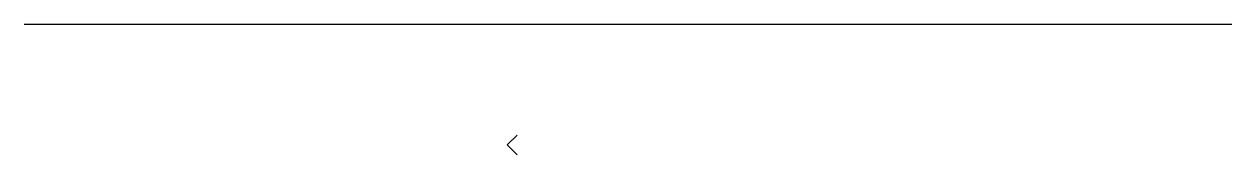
# Model space of a CAD drawing. Units: millimetres at full size, sheet at 1:100. Extents: x -15551 to 15061, y -6801 to -3490.
import ezdxf

# ---------------------------------------------------------------- set-up
doc = ezdxf.new("R2010")
doc.units = ezdxf.units.MM
doc.header["$LTSCALE"] = 100
doc.layers.add('0-0', color=7, linetype='Continuous')

msp = doc.modelspace()

# ---------------------------------------------------------------- linework, layer by layer
at = {"layer": '0-0'}
for p, q in [((-15551, -3489.8), (15061.2, -3489.8)), ((-3306.1, -6551), (-3056.1, -6301)), ((-3306.1, -6551), (-3056.1, -6801))]:
    msp.add_line(p, q, dxfattribs=at)

doc.saveas('drawing.dxf')
